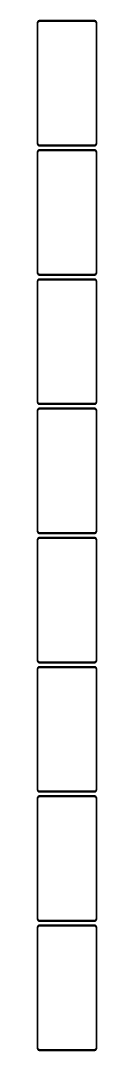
# Model space of a CAD drawing. Header units: metres. Extents: x -68 to 68, y 4268 to 8668.
# Drawn here: x -68 to 68, y 6326 to 8668 of the extents above; entities that cross this region are included whole.
import ezdxf

# ---------------------------------------------------------------- set-up
doc = ezdxf.new("R2010")
doc.units = ezdxf.units.M

msp = doc.modelspace()

# ---------------------------------------------------------------- linework, layer by layer
for p, q in [((-67.4606, 8664.13), (-67.5, 8663.5)), ((-67.5, 8663.5), (-67.5, 8388.5)), ((-67.3429, 8664.74), (-67.4606, 8664.13)), ((-67.1489, 8665.34), (-67.3429, 8664.74)), ((-66.8815, 8665.91), (-67.1489, 8665.34)), ((-66.5451, 8666.44), (-66.8815, 8665.91)), ((-66.1448, 8666.92), (-66.5451, 8666.44)), ((-65.6871, 8667.35), (-66.1448, 8666.92)), ((-66, 8663), (-65.9685, 8663.5)), ((-66, 8389), (-66, 8663)), ((-65.9685, 8663.5), (-65.8743, 8663.99)), ((-65.8743, 8663.99), (-65.7191, 8664.47)), ((-65.7191, 8664.47), (-65.5052, 8664.93)), ((-65.1791, 8667.72), (-65.6871, 8667.35)), ((-65.5052, 8664.93), (-65.2361, 8665.35)), ((-65.2361, 8665.35), (-64.9159, 8665.74)), ((-64.6289, 8668.02), (-65.1791, 8667.72)), ((-64.9159, 8665.74), (-64.5497, 8666.08)), ((-64.0451, 8668.26), (-64.6289, 8668.02)), ((-64.5497, 8666.08), (-64.1433, 8666.38)), ((-64.1433, 8666.38), (-63.7031, 8666.62)), ((-63.4369, 8668.41), (-64.0451, 8668.26)), ((-63.7031, 8666.62), (-63.2361, 8666.8)), ((-62.8139, 8668.49), (-63.4369, 8668.41)), ((-63.2361, 8666.8), (-62.7495, 8666.93)), ((62.8139, 8668.49), (-62.8139, 8668.49)), ((-62.7495, 8666.93), (-62.2512, 8666.99)), ((-62.2512, 8666.99), (62.2512, 8666.99)), ((62.2512, 8666.99), (62.7495, 8666.93)), ((62.7495, 8666.93), (63.2361, 8666.8)), ((63.4369, 8668.41), (62.8139, 8668.49)), ((63.2361, 8666.8), (63.7031, 8666.62)), ((64.0451, 8668.26), (63.4369, 8668.41)), ((63.7031, 8666.62), (64.1433, 8666.38)), ((64.6289, 8668.02), (64.0451, 8668.26)), ((64.1433, 8666.38), (64.5497, 8666.08)), ((64.5497, 8666.08), (64.9159, 8665.74)), ((65.1791, 8667.72), (64.6289, 8668.02)), ((64.9159, 8665.74), (65.2361, 8665.35)), ((65.6871, 8667.35), (65.1791, 8667.72)), ((65.2361, 8665.35), (65.5052, 8664.93)), ((65.5052, 8664.93), (65.7191, 8664.47)), ((66.1448, 8666.92), (65.6871, 8667.35)), ((65.7191, 8664.47), (65.8743, 8663.99)), ((65.8743, 8663.99), (65.9685, 8663.5)), ((65.9685, 8663.5), (66, 8663)), ((66, 8663), (66, 8389)), ((66.5451, 8666.44), (66.1448, 8666.92)), ((66.8815, 8665.91), (66.5451, 8666.44)), ((67.1489, 8665.34), (66.8815, 8665.91)), ((67.3429, 8664.74), (67.1489, 8665.34)), ((67.4606, 8664.13), (67.3429, 8664.74)), ((67.5, 8663.5), (67.4606, 8664.13)), ((67.5, 8388.5), (67.5, 8663.5)), ((-67.5, 8388.5), (-67.4606, 8387.87)), ((-67.4606, 8387.87), (-67.3429, 8387.26)), ((-65.9685, 8388.5), (-66, 8389)), ((-65.8743, 8388.01), (-65.9685, 8388.5)), ((-65.7191, 8387.53), (-65.8743, 8388.01)), ((65.8743, 8388.01), (65.7191, 8387.53)), ((65.9685, 8388.5), (65.8743, 8388.01)), ((66, 8389), (65.9685, 8388.5)), ((67.3429, 8387.26), (67.4606, 8387.87)), ((67.4606, 8387.87), (67.5, 8388.5)), ((-67.4606, 8370.13), (-67.5, 8369.5)), ((-67.5, 8369.5), (-67.5, 8094.5)), ((-67.3429, 8370.74), (-67.4606, 8370.13)), ((-67.3429, 8387.26), (-67.1489, 8386.66)), ((-67.1489, 8371.34), (-67.3429, 8370.74)), ((-67.1489, 8386.66), (-66.8815, 8386.09)), ((-66.8815, 8371.91), (-67.1489, 8371.34)), ((-66.8815, 8386.09), (-66.5451, 8385.56)), ((-66.5451, 8372.44), (-66.8815, 8371.91)), ((-66.5451, 8385.56), (-66.1448, 8385.08)), ((-66.1448, 8372.92), (-66.5451, 8372.44)), ((-66.1448, 8385.08), (-65.6871, 8384.65)), ((-65.6871, 8373.35), (-66.1448, 8372.92)), ((-66, 8369), (-65.9685, 8369.5)), ((-66, 8095), (-66, 8369)), ((-65.9685, 8369.5), (-65.8743, 8369.99)), ((-65.8743, 8369.99), (-65.7191, 8370.47)), ((-65.5052, 8387.07), (-65.7191, 8387.53)), ((-65.7191, 8370.47), (-65.5052, 8370.93)), ((-65.6871, 8384.65), (-65.1791, 8384.28)), ((-65.1791, 8373.72), (-65.6871, 8373.35)), ((-65.2361, 8386.65), (-65.5052, 8387.07)), ((-65.5052, 8370.93), (-65.2361, 8371.35)), ((-64.9159, 8386.26), (-65.2361, 8386.65)), ((-65.2361, 8371.35), (-64.9159, 8371.74)), ((-65.1791, 8384.28), (-64.6289, 8383.98)), ((-64.6289, 8374.02), (-65.1791, 8373.72)), ((-64.5497, 8385.92), (-64.9159, 8386.26)), ((-64.9159, 8371.74), (-64.5497, 8372.08)), ((-64.6289, 8383.98), (-64.0451, 8383.74)), ((-64.0451, 8374.26), (-64.6289, 8374.02)), ((-64.1433, 8385.62), (-64.5497, 8385.92)), ((-64.5497, 8372.08), (-64.1433, 8372.38)), ((-63.7031, 8385.38), (-64.1433, 8385.62)), ((-64.1433, 8372.38), (-63.7031, 8372.62)), ((-64.0451, 8383.74), (-63.4369, 8383.59)), ((-63.4369, 8374.41), (-64.0451, 8374.26)), ((-63.2361, 8385.2), (-63.7031, 8385.38)), ((-63.7031, 8372.62), (-63.2361, 8372.8)), ((-63.4369, 8383.59), (-62.8139, 8383.51)), ((-62.8139, 8374.49), (-63.4369, 8374.41)), ((-62.7495, 8385.07), (-63.2361, 8385.2)), ((-63.2361, 8372.8), (-62.7495, 8372.93)), ((-62.8139, 8383.51), (62.8139, 8383.51)), ((62.8139, 8374.49), (-62.8139, 8374.49)), ((-62.2512, 8385.01), (-62.7495, 8385.07)), ((-62.7495, 8372.93), (-62.2512, 8372.99)), ((62.2512, 8385.01), (-62.2512, 8385.01)), ((-62.2512, 8372.99), (62.2512, 8372.99)), ((62.7495, 8385.07), (62.2512, 8385.01)), ((62.2512, 8372.99), (62.7495, 8372.93)), ((63.2361, 8385.2), (62.7495, 8385.07)), ((62.7495, 8372.93), (63.2361, 8372.8)), ((62.8139, 8383.51), (63.4369, 8383.59)), ((63.4369, 8374.41), (62.8139, 8374.49)), ((63.7031, 8385.38), (63.2361, 8385.2)), ((63.2361, 8372.8), (63.7031, 8372.62)), ((63.4369, 8383.59), (64.0451, 8383.74)), ((64.0451, 8374.26), (63.4369, 8374.41)), ((64.1433, 8385.62), (63.7031, 8385.38)), ((63.7031, 8372.62), (64.1433, 8372.38)), ((64.0451, 8383.74), (64.6289, 8383.98)), ((64.6289, 8374.02), (64.0451, 8374.26)), ((64.5497, 8385.92), (64.1433, 8385.62)), ((64.1433, 8372.38), (64.5497, 8372.08)), ((64.9159, 8386.26), (64.5497, 8385.92)), ((64.5497, 8372.08), (64.9159, 8371.74)), ((64.6289, 8383.98), (65.1791, 8384.28)), ((65.1791, 8373.72), (64.6289, 8374.02)), ((65.2361, 8386.65), (64.9159, 8386.26)), ((64.9159, 8371.74), (65.2361, 8371.35)), ((65.1791, 8384.28), (65.6871, 8384.65)), ((65.6871, 8373.35), (65.1791, 8373.72)), ((65.5052, 8387.07), (65.2361, 8386.65)), ((65.2361, 8371.35), (65.5052, 8370.93)), ((65.7191, 8387.53), (65.5052, 8387.07)), ((65.5052, 8370.93), (65.7191, 8370.47)), ((65.6871, 8384.65), (66.1448, 8385.08)), ((66.1448, 8372.92), (65.6871, 8373.35)), ((65.7191, 8370.47), (65.8743, 8369.99)), ((65.8743, 8369.99), (65.9685, 8369.5)), ((65.9685, 8369.5), (66, 8369)), ((66, 8369), (66, 8095)), ((66.1448, 8385.08), (66.5451, 8385.56)), ((66.5451, 8372.44), (66.1448, 8372.92)), ((66.5451, 8385.56), (66.8815, 8386.09)), ((66.8815, 8371.91), (66.5451, 8372.44)), ((66.8815, 8386.09), (67.1489, 8386.66)), ((67.1489, 8371.34), (66.8815, 8371.91)), ((67.1489, 8386.66), (67.3429, 8387.26)), ((67.3429, 8370.74), (67.1489, 8371.34)), ((67.4606, 8370.13), (67.3429, 8370.74)), ((67.5, 8369.5), (67.4606, 8370.13)), ((67.5, 8094.5), (67.5, 8369.5)), ((-67.5, 8094.5), (-67.4606, 8093.87)), ((-67.4606, 8093.87), (-67.3429, 8093.26)), ((-67.3429, 8093.26), (-67.1489, 8092.66)), ((-67.1489, 8092.66), (-66.8815, 8092.09)), ((-66.8815, 8092.09), (-66.5451, 8091.56)), ((-66.5451, 8091.56), (-66.1448, 8091.08)), ((-66.1448, 8091.08), (-65.6871, 8090.65)), ((-65.9685, 8094.5), (-66, 8095)), ((-65.8743, 8094.01), (-65.9685, 8094.5)), ((-65.7191, 8093.53), (-65.8743, 8094.01)), ((-65.5052, 8093.07), (-65.7191, 8093.53)), ((-65.6871, 8090.65), (-65.1791, 8090.28)), ((-65.2361, 8092.65), (-65.5052, 8093.07)), ((-64.9159, 8092.26), (-65.2361, 8092.65)), ((-65.1791, 8090.28), (-64.6289, 8089.98)), ((-64.5497, 8091.92), (-64.9159, 8092.26)), ((-64.6289, 8089.98), (-64.0451, 8089.74)), ((-64.1433, 8091.62), (-64.5497, 8091.92)), ((-63.7031, 8091.38), (-64.1433, 8091.62)), ((-64.0451, 8089.74), (-63.4369, 8089.59)), ((-63.2361, 8091.2), (-63.7031, 8091.38)), ((-63.4369, 8089.59), (-62.8139, 8089.51)), ((-62.7495, 8091.07), (-63.2361, 8091.2)), ((-62.8139, 8089.51), (62.8139, 8089.51)), ((-62.2512, 8091.01), (-62.7495, 8091.07)), ((62.2512, 8091.01), (-62.2512, 8091.01)), ((62.7495, 8091.07), (62.2512, 8091.01)), ((63.2361, 8091.2), (62.7495, 8091.07)), ((62.8139, 8089.51), (63.4369, 8089.59)), ((63.7031, 8091.38), (63.2361, 8091.2)), ((63.4369, 8089.59), (64.0451, 8089.74)), ((64.1433, 8091.62), (63.7031, 8091.38)), ((64.0451, 8089.74), (64.6289, 8089.98)), ((64.5497, 8091.92), (64.1433, 8091.62)), ((64.9159, 8092.26), (64.5497, 8091.92)), ((64.6289, 8089.98), (65.1791, 8090.28)), ((65.2361, 8092.65), (64.9159, 8092.26)), ((65.1791, 8090.28), (65.6871, 8090.65)), ((65.5052, 8093.07), (65.2361, 8092.65)), ((65.7191, 8093.53), (65.5052, 8093.07)), ((65.6871, 8090.65), (66.1448, 8091.08)), ((65.8743, 8094.01), (65.7191, 8093.53)), ((65.9685, 8094.5), (65.8743, 8094.01)), ((66, 8095), (65.9685, 8094.5)), ((66.1448, 8091.08), (66.5451, 8091.56)), ((66.5451, 8091.56), (66.8815, 8092.09)), ((66.8815, 8092.09), (67.1489, 8092.66)), ((67.1489, 8092.66), (67.3429, 8093.26)), ((67.3429, 8093.26), (67.4606, 8093.87)), ((67.4606, 8093.87), (67.5, 8094.5)), ((-67.4606, 8076.13), (-67.5, 8075.5)), ((-67.5, 8075.5), (-67.5, 7800.5)), ((-67.3429, 8076.74), (-67.4606, 8076.13)), ((-67.1489, 8077.34), (-67.3429, 8076.74)), ((-66.8815, 8077.91), (-67.1489, 8077.34)), ((-66.5451, 8078.44), (-66.8815, 8077.91)), ((-66.1448, 8078.92), (-66.5451, 8078.44)), ((-65.6871, 8079.35), (-66.1448, 8078.92)), ((-66, 8075), (-65.9685, 8075.5)), ((-66, 7801), (-66, 8075)), ((-65.9685, 8075.5), (-65.8743, 8075.99)), ((-65.8743, 8075.99), (-65.7191, 8076.47)), ((-65.7191, 8076.47), (-65.5052, 8076.93)), ((-65.1791, 8079.72), (-65.6871, 8079.35)), ((-65.5052, 8076.93), (-65.2361, 8077.35)), ((-65.2361, 8077.35), (-64.9159, 8077.74)), ((-64.6289, 8080.02), (-65.1791, 8079.72)), ((-64.9159, 8077.74), (-64.5497, 8078.08)), ((-64.0451, 8080.26), (-64.6289, 8080.02)), ((-64.5497, 8078.08), (-64.1433, 8078.38)), ((-64.1433, 8078.38), (-63.7031, 8078.62)), ((-63.4369, 8080.41), (-64.0451, 8080.26)), ((-63.7031, 8078.62), (-63.2361, 8078.8)), ((-62.8139, 8080.49), (-63.4369, 8080.41)), ((-63.2361, 8078.8), (-62.7495, 8078.93)), ((62.8139, 8080.49), (-62.8139, 8080.49)), ((-62.7495, 8078.93), (-62.2512, 8078.99)), ((-62.2512, 8078.99), (62.2512, 8078.99)), ((62.2512, 8078.99), (62.7495, 8078.93)), ((62.7495, 8078.93), (63.2361, 8078.8)), ((63.4369, 8080.41), (62.8139, 8080.49)), ((63.2361, 8078.8), (63.7031, 8078.62)), ((64.0451, 8080.26), (63.4369, 8080.41)), ((63.7031, 8078.62), (64.1433, 8078.38)), ((64.6289, 8080.02), (64.0451, 8080.26)), ((64.1433, 8078.38), (64.5497, 8078.08)), ((64.5497, 8078.08), (64.9159, 8077.74)), ((65.1791, 8079.72), (64.6289, 8080.02)), ((64.9159, 8077.74), (65.2361, 8077.35)), ((65.6871, 8079.35), (65.1791, 8079.72)), ((65.2361, 8077.35), (65.5052, 8076.93)), ((65.5052, 8076.93), (65.7191, 8076.47)), ((66.1448, 8078.92), (65.6871, 8079.35)), ((65.7191, 8076.47), (65.8743, 8075.99)), ((65.8743, 8075.99), (65.9685, 8075.5)), ((65.9685, 8075.5), (66, 8075)), ((66, 8075), (66, 7801)), ((66.5451, 8078.44), (66.1448, 8078.92)), ((66.8815, 8077.91), (66.5451, 8078.44)), ((67.1489, 8077.34), (66.8815, 8077.91)), ((67.3429, 8076.74), (67.1489, 8077.34)), ((67.4606, 8076.13), (67.3429, 8076.74)), ((67.5, 8075.5), (67.4606, 8076.13)), ((67.5, 7800.5), (67.5, 8075.5)), ((-67.5, 7800.5), (-67.4606, 7799.87)), ((-67.4606, 7782.13), (-67.5, 7781.5)), ((-67.5, 7781.5), (-67.5, 7506.5)), ((-67.4606, 7799.87), (-67.3429, 7799.26)), ((-67.3429, 7782.74), (-67.4606, 7782.13)), ((-67.3429, 7799.26), (-67.1489, 7798.66)), ((-67.1489, 7783.34), (-67.3429, 7782.74)), ((-67.1489, 7798.66), (-66.8815, 7798.09)), ((-66.8815, 7783.91), (-67.1489, 7783.34)), ((-66.8815, 7798.09), (-66.5451, 7797.56)), ((-66.5451, 7784.44), (-66.8815, 7783.91)), ((-66.5451, 7797.56), (-66.1448, 7797.08)), ((-66.1448, 7784.92), (-66.5451, 7784.44)), ((-66.1448, 7797.08), (-65.6871, 7796.65)), ((-65.6871, 7785.35), (-66.1448, 7784.92)), ((-65.9685, 7800.5), (-66, 7801)), ((-66, 7781), (-65.9685, 7781.5)), ((-66, 7507), (-66, 7781)), ((-65.8743, 7800.01), (-65.9685, 7800.5)), ((-65.9685, 7781.5), (-65.8743, 7781.99)), ((-65.7191, 7799.53), (-65.8743, 7800.01)), ((-65.8743, 7781.99), (-65.7191, 7782.47)), ((-65.5052, 7799.07), (-65.7191, 7799.53)), ((-65.7191, 7782.47), (-65.5052, 7782.93)), ((-65.6871, 7796.65), (-65.1791, 7796.28)), ((-65.1791, 7785.72), (-65.6871, 7785.35)), ((-65.2361, 7798.65), (-65.5052, 7799.07)), ((-65.5052, 7782.93), (-65.2361, 7783.35)), ((-64.9159, 7798.26), (-65.2361, 7798.65)), ((-65.2361, 7783.35), (-64.9159, 7783.74)), ((-65.1791, 7796.28), (-64.6289, 7795.98)), ((-64.6289, 7786.02), (-65.1791, 7785.72)), ((-64.5497, 7797.92), (-64.9159, 7798.26)), ((-64.9159, 7783.74), (-64.5497, 7784.08)), ((-64.6289, 7795.98), (-64.0451, 7795.74)), ((-64.0451, 7786.26), (-64.6289, 7786.02)), ((-64.1433, 7797.62), (-64.5497, 7797.92)), ((-64.5497, 7784.08), (-64.1433, 7784.38)), ((-63.7031, 7797.38), (-64.1433, 7797.62)), ((-64.1433, 7784.38), (-63.7031, 7784.62)), ((-64.0451, 7795.74), (-63.4369, 7795.59)), ((-63.4369, 7786.41), (-64.0451, 7786.26)), ((-63.2361, 7797.2), (-63.7031, 7797.38)), ((-63.7031, 7784.62), (-63.2361, 7784.8)), ((-63.4369, 7795.59), (-62.8139, 7795.51)), ((-62.8139, 7786.49), (-63.4369, 7786.41)), ((-62.7495, 7797.07), (-63.2361, 7797.2)), ((-63.2361, 7784.8), (-62.7495, 7784.93)), ((-62.8139, 7795.51), (62.8139, 7795.51)), ((62.8139, 7786.49), (-62.8139, 7786.49)), ((-62.2512, 7797.01), (-62.7495, 7797.07)), ((-62.7495, 7784.93), (-62.2512, 7784.99)), ((62.2512, 7797.01), (-62.2512, 7797.01)), ((-62.2512, 7784.99), (62.2512, 7784.99)), ((62.7495, 7797.07), (62.2512, 7797.01)), ((62.2512, 7784.99), (62.7495, 7784.93)), ((63.2361, 7797.2), (62.7495, 7797.07)), ((62.7495, 7784.93), (63.2361, 7784.8)), ((62.8139, 7795.51), (63.4369, 7795.59)), ((63.4369, 7786.41), (62.8139, 7786.49)), ((63.7031, 7797.38), (63.2361, 7797.2)), ((63.2361, 7784.8), (63.7031, 7784.62)), ((63.4369, 7795.59), (64.0451, 7795.74)), ((64.0451, 7786.26), (63.4369, 7786.41)), ((64.1433, 7797.62), (63.7031, 7797.38)), ((63.7031, 7784.62), (64.1433, 7784.38)), ((64.0451, 7795.74), (64.6289, 7795.98)), ((64.6289, 7786.02), (64.0451, 7786.26)), ((64.5497, 7797.92), (64.1433, 7797.62)), ((64.1433, 7784.38), (64.5497, 7784.08)), ((64.9159, 7798.26), (64.5497, 7797.92)), ((64.5497, 7784.08), (64.9159, 7783.74)), ((64.6289, 7795.98), (65.1791, 7796.28)), ((65.1791, 7785.72), (64.6289, 7786.02)), ((65.2361, 7798.65), (64.9159, 7798.26)), ((64.9159, 7783.74), (65.2361, 7783.35)), ((65.1791, 7796.28), (65.6871, 7796.65)), ((65.6871, 7785.35), (65.1791, 7785.72)), ((65.5052, 7799.07), (65.2361, 7798.65)), ((65.2361, 7783.35), (65.5052, 7782.93)), ((65.7191, 7799.53), (65.5052, 7799.07)), ((65.5052, 7782.93), (65.7191, 7782.47)), ((65.6871, 7796.65), (66.1448, 7797.08)), ((66.1448, 7784.92), (65.6871, 7785.35)), ((65.8743, 7800.01), (65.7191, 7799.53)), ((65.7191, 7782.47), (65.8743, 7781.99)), ((65.9685, 7800.5), (65.8743, 7800.01)), ((65.8743, 7781.99), (65.9685, 7781.5)), ((66, 7801), (65.9685, 7800.5)), ((65.9685, 7781.5), (66, 7781)), ((66, 7781), (66, 7507)), ((66.1448, 7797.08), (66.5451, 7797.56)), ((66.5451, 7784.44), (66.1448, 7784.92)), ((66.5451, 7797.56), (66.8815, 7798.09)), ((66.8815, 7783.91), (66.5451, 7784.44)), ((66.8815, 7798.09), (67.1489, 7798.66)), ((67.1489, 7783.34), (66.8815, 7783.91)), ((67.1489, 7798.66), (67.3429, 7799.26)), ((67.3429, 7782.74), (67.1489, 7783.34)), ((67.3429, 7799.26), (67.4606, 7799.87)), ((67.4606, 7782.13), (67.3429, 7782.74)), ((67.4606, 7799.87), (67.5, 7800.5)), ((67.5, 7781.5), (67.4606, 7782.13)), ((67.5, 7506.5), (67.5, 7781.5)), ((-67.5, 7506.5), (-67.4606, 7505.87)), ((-67.4606, 7505.87), (-67.3429, 7505.26)), ((-67.3429, 7505.26), (-67.1489, 7504.66)), ((-67.1489, 7504.66), (-66.8815, 7504.09)), ((-66.8815, 7504.09), (-66.5451, 7503.56)), ((-66.5451, 7503.56), (-66.1448, 7503.08)), ((-66.1448, 7503.08), (-65.6871, 7502.65)), ((-65.9685, 7506.5), (-66, 7507)), ((-65.8743, 7506.01), (-65.9685, 7506.5)), ((-65.7191, 7505.53), (-65.8743, 7506.01)), ((-65.5052, 7505.07), (-65.7191, 7505.53)), ((-65.6871, 7502.65), (-65.1791, 7502.28)), ((-65.2361, 7504.65), (-65.5052, 7505.07)), ((-64.9159, 7504.26), (-65.2361, 7504.65)), ((-65.1791, 7502.28), (-64.6289, 7501.98)), ((-64.5497, 7503.92), (-64.9159, 7504.26)), ((-64.6289, 7501.98), (-64.0451, 7501.74)), ((-64.1433, 7503.62), (-64.5497, 7503.92)), ((-63.7031, 7503.38), (-64.1433, 7503.62)), ((-64.0451, 7501.74), (-63.4369, 7501.59)), ((-63.2361, 7503.2), (-63.7031, 7503.38)), ((-63.4369, 7501.59), (-62.8139, 7501.51)), ((-62.7495, 7503.07), (-63.2361, 7503.2)), ((-62.8139, 7501.51), (62.8139, 7501.51)), ((-62.2512, 7503.01), (-62.7495, 7503.07)), ((62.2512, 7503.01), (-62.2512, 7503.01)), ((62.7495, 7503.07), (62.2512, 7503.01)), ((63.2361, 7503.2), (62.7495, 7503.07)), ((62.8139, 7501.51), (63.4369, 7501.59)), ((63.7031, 7503.38), (63.2361, 7503.2)), ((63.4369, 7501.59), (64.0451, 7501.74)), ((64.1433, 7503.62), (63.7031, 7503.38)), ((64.0451, 7501.74), (64.6289, 7501.98)), ((64.5497, 7503.92), (64.1433, 7503.62)), ((64.9159, 7504.26), (64.5497, 7503.92)), ((64.6289, 7501.98), (65.1791, 7502.28)), ((65.2361, 7504.65), (64.9159, 7504.26)), ((65.1791, 7502.28), (65.6871, 7502.65)), ((65.5052, 7505.07), (65.2361, 7504.65)), ((65.7191, 7505.53), (65.5052, 7505.07)), ((65.6871, 7502.65), (66.1448, 7503.08)), ((65.8743, 7506.01), (65.7191, 7505.53)), ((65.9685, 7506.5), (65.8743, 7506.01)), ((66, 7507), (65.9685, 7506.5)), ((66.1448, 7503.08), (66.5451, 7503.56)), ((66.5451, 7503.56), (66.8815, 7504.09)), ((66.8815, 7504.09), (67.1489, 7504.66)), ((67.1489, 7504.66), (67.3429, 7505.26)), ((67.3429, 7505.26), (67.4606, 7505.87)), ((67.4606, 7505.87), (67.5, 7506.5)), ((-67.4606, 7488.13), (-67.5, 7487.5)), ((-67.5, 7487.5), (-67.5, 7212.5)), ((-67.3429, 7488.74), (-67.4606, 7488.13)), ((-67.1489, 7489.34), (-67.3429, 7488.74)), ((-66.8815, 7489.91), (-67.1489, 7489.34)), ((-66.5451, 7490.44), (-66.8815, 7489.91)), ((-66.1448, 7490.92), (-66.5451, 7490.44)), ((-65.6871, 7491.35), (-66.1448, 7490.92)), ((-66, 7487), (-65.9685, 7487.5)), ((-66, 7213), (-66, 7487)), ((-65.9685, 7487.5), (-65.8743, 7487.99)), ((-65.8743, 7487.99), (-65.7191, 7488.47)), ((-65.7191, 7488.47), (-65.5052, 7488.93)), ((-65.1791, 7491.72), (-65.6871, 7491.35)), ((-65.5052, 7488.93), (-65.2361, 7489.35)), ((-65.2361, 7489.35), (-64.9159, 7489.74)), ((-64.6289, 7492.02), (-65.1791, 7491.72)), ((-64.9159, 7489.74), (-64.5497, 7490.08)), ((-64.0451, 7492.26), (-64.6289, 7492.02)), ((-64.5497, 7490.08), (-64.1433, 7490.38)), ((-64.1433, 7490.38), (-63.7031, 7490.62)), ((-63.4369, 7492.41), (-64.0451, 7492.26)), ((-63.7031, 7490.62), (-63.2361, 7490.8)), ((-62.8139, 7492.49), (-63.4369, 7492.41)), ((-63.2361, 7490.8), (-62.7495, 7490.93)), ((62.8139, 7492.49), (-62.8139, 7492.49)), ((-62.7495, 7490.93), (-62.2512, 7490.99)), ((-62.2512, 7490.99), (62.2512, 7490.99)), ((62.2512, 7490.99), (62.7495, 7490.93)), ((62.7495, 7490.93), (63.2361, 7490.8)), ((63.4369, 7492.41), (62.8139, 7492.49)), ((63.2361, 7490.8), (63.7031, 7490.62)), ((64.0451, 7492.26), (63.4369, 7492.41)), ((63.7031, 7490.62), (64.1433, 7490.38)), ((64.6289, 7492.02), (64.0451, 7492.26)), ((64.1433, 7490.38), (64.5497, 7490.08)), ((64.5497, 7490.08), (64.9159, 7489.74)), ((65.1791, 7491.72), (64.6289, 7492.02)), ((64.9159, 7489.74), (65.2361, 7489.35)), ((65.6871, 7491.35), (65.1791, 7491.72)), ((65.2361, 7489.35), (65.5052, 7488.93)), ((65.5052, 7488.93), (65.7191, 7488.47)), ((66.1448, 7490.92), (65.6871, 7491.35)), ((65.7191, 7488.47), (65.8743, 7487.99)), ((65.8743, 7487.99), (65.9685, 7487.5)), ((65.9685, 7487.5), (66, 7487)), ((66, 7487), (66, 7213)), ((66.5451, 7490.44), (66.1448, 7490.92)), ((66.8815, 7489.91), (66.5451, 7490.44)), ((67.1489, 7489.34), (66.8815, 7489.91)), ((67.3429, 7488.74), (67.1489, 7489.34)), ((67.4606, 7488.13), (67.3429, 7488.74)), ((67.5, 7487.5), (67.4606, 7488.13)), ((67.5, 7212.5), (67.5, 7487.5)), ((-67.5, 7212.5), (-67.4606, 7211.87)), ((-67.4606, 7194.13), (-67.5, 7193.5)), ((-67.5, 7193.5), (-67.5, 6918.5)), ((-67.4606, 7211.87), (-67.3429, 7211.26)), ((-67.3429, 7194.74), (-67.4606, 7194.13)), ((-67.3429, 7211.26), (-67.1489, 7210.66)), ((-67.1489, 7195.34), (-67.3429, 7194.74)), ((-67.1489, 7210.66), (-66.8815, 7210.09)), ((-66.8815, 7195.91), (-67.1489, 7195.34)), ((-66.8815, 7210.09), (-66.5451, 7209.56)), ((-66.5451, 7196.44), (-66.8815, 7195.91)), ((-66.5451, 7209.56), (-66.1448, 7209.08)), ((-66.1448, 7196.92), (-66.5451, 7196.44)), ((-66.1448, 7209.08), (-65.6871, 7208.65)), ((-65.6871, 7197.35), (-66.1448, 7196.92)), ((-65.9685, 7212.5), (-66, 7213)), ((-66, 7193), (-65.9685, 7193.5)), ((-66, 6919), (-66, 7193)), ((-65.8743, 7212.01), (-65.9685, 7212.5)), ((-65.9685, 7193.5), (-65.8743, 7193.99)), ((-65.7191, 7211.53), (-65.8743, 7212.01)), ((-65.8743, 7193.99), (-65.7191, 7194.47)), ((-65.5052, 7211.07), (-65.7191, 7211.53)), ((-65.7191, 7194.47), (-65.5052, 7194.93)), ((-65.6871, 7208.65), (-65.1791, 7208.28)), ((-65.1791, 7197.72), (-65.6871, 7197.35)), ((-65.2361, 7210.65), (-65.5052, 7211.07)), ((-65.5052, 7194.93), (-65.2361, 7195.35)), ((-64.9159, 7210.26), (-65.2361, 7210.65)), ((-65.2361, 7195.35), (-64.9159, 7195.74)), ((-65.1791, 7208.28), (-64.6289, 7207.98)), ((-64.6289, 7198.02), (-65.1791, 7197.72)), ((-64.5497, 7209.92), (-64.9159, 7210.26)), ((-64.9159, 7195.74), (-64.5497, 7196.08)), ((-64.6289, 7207.98), (-64.0451, 7207.74)), ((-64.0451, 7198.26), (-64.6289, 7198.02)), ((-64.1433, 7209.62), (-64.5497, 7209.92)), ((-64.5497, 7196.08), (-64.1433, 7196.38)), ((-63.7031, 7209.38), (-64.1433, 7209.62)), ((-64.1433, 7196.38), (-63.7031, 7196.62)), ((-64.0451, 7207.74), (-63.4369, 7207.59)), ((-63.4369, 7198.41), (-64.0451, 7198.26)), ((-63.2361, 7209.2), (-63.7031, 7209.38)), ((-63.7031, 7196.62), (-63.2361, 7196.8)), ((-63.4369, 7207.59), (-62.8139, 7207.51)), ((-62.8139, 7198.49), (-63.4369, 7198.41)), ((-62.7495, 7209.07), (-63.2361, 7209.2)), ((-63.2361, 7196.8), (-62.7495, 7196.93)), ((-62.8139, 7207.51), (62.8139, 7207.51)), ((62.8139, 7198.49), (-62.8139, 7198.49)), ((-62.2512, 7209.01), (-62.7495, 7209.07)), ((-62.7495, 7196.93), (-62.2512, 7196.99)), ((62.2512, 7209.01), (-62.2512, 7209.01)), ((-62.2512, 7196.99), (62.2512, 7196.99)), ((62.7495, 7209.07), (62.2512, 7209.01)), ((62.2512, 7196.99), (62.7495, 7196.93)), ((63.2361, 7209.2), (62.7495, 7209.07)), ((62.7495, 7196.93), (63.2361, 7196.8)), ((62.8139, 7207.51), (63.4369, 7207.59)), ((63.4369, 7198.41), (62.8139, 7198.49)), ((63.7031, 7209.38), (63.2361, 7209.2)), ((63.2361, 7196.8), (63.7031, 7196.62)), ((63.4369, 7207.59), (64.0451, 7207.74)), ((64.0451, 7198.26), (63.4369, 7198.41)), ((64.1433, 7209.62), (63.7031, 7209.38)), ((63.7031, 7196.62), (64.1433, 7196.38)), ((64.0451, 7207.74), (64.6289, 7207.98)), ((64.6289, 7198.02), (64.0451, 7198.26)), ((64.5497, 7209.92), (64.1433, 7209.62)), ((64.1433, 7196.38), (64.5497, 7196.08)), ((64.9159, 7210.26), (64.5497, 7209.92)), ((64.5497, 7196.08), (64.9159, 7195.74)), ((64.6289, 7207.98), (65.1791, 7208.28)), ((65.1791, 7197.72), (64.6289, 7198.02)), ((65.2361, 7210.65), (64.9159, 7210.26)), ((64.9159, 7195.74), (65.2361, 7195.35)), ((65.1791, 7208.28), (65.6871, 7208.65)), ((65.6871, 7197.35), (65.1791, 7197.72)), ((65.5052, 7211.07), (65.2361, 7210.65)), ((65.2361, 7195.35), (65.5052, 7194.93)), ((65.7191, 7211.53), (65.5052, 7211.07)), ((65.5052, 7194.93), (65.7191, 7194.47)), ((65.6871, 7208.65), (66.1448, 7209.08)), ((66.1448, 7196.92), (65.6871, 7197.35)), ((65.8743, 7212.01), (65.7191, 7211.53)), ((65.7191, 7194.47), (65.8743, 7193.99)), ((65.9685, 7212.5), (65.8743, 7212.01)), ((65.8743, 7193.99), (65.9685, 7193.5)), ((66, 7213), (65.9685, 7212.5)), ((65.9685, 7193.5), (66, 7193)), ((66, 7193), (66, 6919)), ((66.1448, 7209.08), (66.5451, 7209.56)), ((66.5451, 7196.44), (66.1448, 7196.92)), ((66.5451, 7209.56), (66.8815, 7210.09)), ((66.8815, 7195.91), (66.5451, 7196.44)), ((66.8815, 7210.09), (67.1489, 7210.66)), ((67.1489, 7195.34), (66.8815, 7195.91)), ((67.1489, 7210.66), (67.3429, 7211.26)), ((67.3429, 7194.74), (67.1489, 7195.34)), ((67.3429, 7211.26), (67.4606, 7211.87)), ((67.4606, 7194.13), (67.3429, 7194.74)), ((67.4606, 7211.87), (67.5, 7212.5)), ((67.5, 7193.5), (67.4606, 7194.13)), ((67.5, 6918.5), (67.5, 7193.5)), ((-67.5, 6918.5), (-67.4606, 6917.87)), ((-67.4606, 6917.87), (-67.3429, 6917.26)), ((-67.3429, 6917.26), (-67.1489, 6916.66)), ((-67.1489, 6916.66), (-66.8815, 6916.09)), ((-66.8815, 6916.09), (-66.5451, 6915.56)), ((-66.5451, 6915.56), (-66.1448, 6915.08)), ((-66.1448, 6915.08), (-65.6871, 6914.65)), ((-65.9685, 6918.5), (-66, 6919)), ((-65.8743, 6918.01), (-65.9685, 6918.5)), ((-65.7191, 6917.53), (-65.8743, 6918.01)), ((-65.5052, 6917.07), (-65.7191, 6917.53)), ((-65.6871, 6914.65), (-65.1791, 6914.28)), ((-65.2361, 6916.65), (-65.5052, 6917.07)), ((-64.9159, 6916.26), (-65.2361, 6916.65)), ((-65.1791, 6914.28), (-64.6289, 6913.98)), ((-64.5497, 6915.92), (-64.9159, 6916.26)), ((-64.6289, 6913.98), (-64.0451, 6913.74)), ((-64.1433, 6915.62), (-64.5497, 6915.92)), ((-63.7031, 6915.38), (-64.1433, 6915.62)), ((-64.0451, 6913.74), (-63.4369, 6913.59)), ((-63.2361, 6915.2), (-63.7031, 6915.38)), ((-63.4369, 6913.59), (-62.8139, 6913.51)), ((-62.7495, 6915.07), (-63.2361, 6915.2)), ((-62.8139, 6913.51), (62.8139, 6913.51)), ((-62.2512, 6915.01), (-62.7495, 6915.07)), ((62.2512, 6915.01), (-62.2512, 6915.01)), ((62.7495, 6915.07), (62.2512, 6915.01)), ((63.2361, 6915.2), (62.7495, 6915.07)), ((62.8139, 6913.51), (63.4369, 6913.59)), ((63.7031, 6915.38), (63.2361, 6915.2)), ((63.4369, 6913.59), (64.0451, 6913.74)), ((64.1433, 6915.62), (63.7031, 6915.38)), ((64.0451, 6913.74), (64.6289, 6913.98)), ((64.5497, 6915.92), (64.1433, 6915.62)), ((64.9159, 6916.26), (64.5497, 6915.92)), ((64.6289, 6913.98), (65.1791, 6914.28)), ((65.2361, 6916.65), (64.9159, 6916.26)), ((65.1791, 6914.28), (65.6871, 6914.65)), ((65.5052, 6917.07), (65.2361, 6916.65)), ((65.7191, 6917.53), (65.5052, 6917.07)), ((65.6871, 6914.65), (66.1448, 6915.08)), ((65.8743, 6918.01), (65.7191, 6917.53)), ((65.9685, 6918.5), (65.8743, 6918.01)), ((66, 6919), (65.9685, 6918.5)), ((66.1448, 6915.08), (66.5451, 6915.56)), ((66.5451, 6915.56), (66.8815, 6916.09)), ((66.8815, 6916.09), (67.1489, 6916.66)), ((67.1489, 6916.66), (67.3429, 6917.26)), ((67.3429, 6917.26), (67.4606, 6917.87)), ((67.4606, 6917.87), (67.5, 6918.5)), ((-67.4606, 6900.13), (-67.5, 6899.5)), ((-67.5, 6899.5), (-67.5, 6624.5)), ((-67.3429, 6900.74), (-67.4606, 6900.13)), ((-67.1489, 6901.34), (-67.3429, 6900.74)), ((-66.8815, 6901.91), (-67.1489, 6901.34)), ((-66.5451, 6902.44), (-66.8815, 6901.91)), ((-66.1448, 6902.92), (-66.5451, 6902.44)), ((-65.6871, 6903.35), (-66.1448, 6902.92)), ((-66, 6899), (-65.9685, 6899.5)), ((-66, 6625), (-66, 6899)), ((-65.9685, 6899.5), (-65.8743, 6899.99)), ((-65.8743, 6899.99), (-65.7191, 6900.47)), ((-65.7191, 6900.47), (-65.5052, 6900.93)), ((-65.1791, 6903.72), (-65.6871, 6903.35)), ((-65.5052, 6900.93), (-65.2361, 6901.35)), ((-65.2361, 6901.35), (-64.9159, 6901.74)), ((-64.6289, 6904.02), (-65.1791, 6903.72)), ((-64.9159, 6901.74), (-64.5497, 6902.08)), ((-64.0451, 6904.26), (-64.6289, 6904.02)), ((-64.5497, 6902.08), (-64.1433, 6902.38)), ((-64.1433, 6902.38), (-63.7031, 6902.62)), ((-63.4369, 6904.41), (-64.0451, 6904.26)), ((-63.7031, 6902.62), (-63.2361, 6902.8)), ((-62.8139, 6904.49), (-63.4369, 6904.41)), ((-63.2361, 6902.8), (-62.7495, 6902.93)), ((62.8139, 6904.49), (-62.8139, 6904.49)), ((-62.7495, 6902.93), (-62.2512, 6902.99)), ((-62.2512, 6902.99), (62.2512, 6902.99)), ((62.2512, 6902.99), (62.7495, 6902.93)), ((62.7495, 6902.93), (63.2361, 6902.8)), ((63.4369, 6904.41), (62.8139, 6904.49)), ((63.2361, 6902.8), (63.7031, 6902.62)), ((64.0451, 6904.26), (63.4369, 6904.41)), ((63.7031, 6902.62), (64.1433, 6902.38)), ((64.6289, 6904.02), (64.0451, 6904.26)), ((64.1433, 6902.38), (64.5497, 6902.08)), ((64.5497, 6902.08), (64.9159, 6901.74)), ((65.1791, 6903.72), (64.6289, 6904.02)), ((64.9159, 6901.74), (65.2361, 6901.35)), ((65.6871, 6903.35), (65.1791, 6903.72)), ((65.2361, 6901.35), (65.5052, 6900.93)), ((65.5052, 6900.93), (65.7191, 6900.47)), ((66.1448, 6902.92), (65.6871, 6903.35)), ((65.7191, 6900.47), (65.8743, 6899.99)), ((65.8743, 6899.99), (65.9685, 6899.5)), ((65.9685, 6899.5), (66, 6899)), ((66, 6899), (66, 6625)), ((66.5451, 6902.44), (66.1448, 6902.92)), ((66.8815, 6901.91), (66.5451, 6902.44)), ((67.1489, 6901.34), (66.8815, 6901.91)), ((67.3429, 6900.74), (67.1489, 6901.34)), ((67.4606, 6900.13), (67.3429, 6900.74)), ((67.5, 6899.5), (67.4606, 6900.13)), ((67.5, 6624.5), (67.5, 6899.5)), ((-67.5, 6624.5), (-67.4606, 6623.87)), ((-67.4606, 6623.87), (-67.3429, 6623.26)), ((-67.3429, 6623.26), (-67.1489, 6622.66)), ((-67.1489, 6607.34), (-67.3429, 6606.74)), ((-67.1489, 6622.66), (-66.8815, 6622.09)), ((-66.8815, 6607.91), (-67.1489, 6607.34)), ((-66.8815, 6622.09), (-66.5451, 6621.56)), ((-66.5451, 6608.44), (-66.8815, 6607.91)), ((-66.5451, 6621.56), (-66.1448, 6621.08)), ((-66.1448, 6608.92), (-66.5451, 6608.44)), ((-66.1448, 6621.08), (-65.6871, 6620.65)), ((-65.6871, 6609.35), (-66.1448, 6608.92)), ((-65.9685, 6624.5), (-66, 6625)), ((-65.8743, 6624.01), (-65.9685, 6624.5)), ((-65.7191, 6623.53), (-65.8743, 6624.01)), ((-65.5052, 6623.07), (-65.7191, 6623.53)), ((-65.6871, 6620.65), (-65.1791, 6620.28)), ((-65.1791, 6609.72), (-65.6871, 6609.35)), ((-65.2361, 6622.65), (-65.5052, 6623.07)), ((-65.5052, 6606.93), (-65.2361, 6607.35)), ((-64.9159, 6622.26), (-65.2361, 6622.65)), ((-65.2361, 6607.35), (-64.9159, 6607.74)), ((-65.1791, 6620.28), (-64.6289, 6619.98)), ((-64.6289, 6610.02), (-65.1791, 6609.72)), ((-64.5497, 6621.92), (-64.9159, 6622.26)), ((-64.9159, 6607.74), (-64.5497, 6608.08)), ((-64.6289, 6619.98), (-64.0451, 6619.74)), ((-64.0451, 6610.26), (-64.6289, 6610.02)), ((-64.1433, 6621.62), (-64.5497, 6621.92)), ((-64.5497, 6608.08), (-64.1433, 6608.38)), ((-63.7031, 6621.38), (-64.1433, 6621.62)), ((-64.1433, 6608.38), (-63.7031, 6608.62)), ((-64.0451, 6619.74), (-63.4369, 6619.59)), ((-63.4369, 6610.41), (-64.0451, 6610.26)), ((-63.2361, 6621.2), (-63.7031, 6621.38)), ((-63.7031, 6608.62), (-63.2361, 6608.8)), ((-63.4369, 6619.59), (-62.8139, 6619.51)), ((-62.8139, 6610.49), (-63.4369, 6610.41)), ((-62.7495, 6621.07), (-63.2361, 6621.2)), ((-63.2361, 6608.8), (-62.7495, 6608.93)), ((-62.8139, 6619.51), (62.8139, 6619.51)), ((62.8139, 6610.49), (-62.8139, 6610.49)), ((-62.2512, 6621.01), (-62.7495, 6621.07)), ((-62.7495, 6608.93), (-62.2512, 6608.99)), ((62.2512, 6621.01), (-62.2512, 6621.01)), ((-62.2512, 6608.99), (62.2512, 6608.99)), ((62.7495, 6621.07), (62.2512, 6621.01)), ((62.2512, 6608.99), (62.7495, 6608.93)), ((63.2361, 6621.2), (62.7495, 6621.07)), ((62.7495, 6608.93), (63.2361, 6608.8)), ((62.8139, 6619.51), (63.4369, 6619.59)), ((63.4369, 6610.41), (62.8139, 6610.49)), ((63.7031, 6621.38), (63.2361, 6621.2)), ((63.2361, 6608.8), (63.7031, 6608.62)), ((63.4369, 6619.59), (64.0451, 6619.74)), ((64.0451, 6610.26), (63.4369, 6610.41)), ((64.1433, 6621.62), (63.7031, 6621.38)), ((63.7031, 6608.62), (64.1433, 6608.38)), ((64.0451, 6619.74), (64.6289, 6619.98)), ((64.6289, 6610.02), (64.0451, 6610.26)), ((64.5497, 6621.92), (64.1433, 6621.62)), ((64.1433, 6608.38), (64.5497, 6608.08)), ((64.9159, 6622.26), (64.5497, 6621.92)), ((64.5497, 6608.08), (64.9159, 6607.74)), ((64.6289, 6619.98), (65.1791, 6620.28)), ((65.1791, 6609.72), (64.6289, 6610.02)), ((65.2361, 6622.65), (64.9159, 6622.26)), ((64.9159, 6607.74), (65.2361, 6607.35)), ((65.1791, 6620.28), (65.6871, 6620.65)), ((65.6871, 6609.35), (65.1791, 6609.72)), ((65.5052, 6623.07), (65.2361, 6622.65)), ((65.2361, 6607.35), (65.5052, 6606.93)), ((65.7191, 6623.53), (65.5052, 6623.07)), ((65.6871, 6620.65), (66.1448, 6621.08)), ((66.1448, 6608.92), (65.6871, 6609.35)), ((65.8743, 6624.01), (65.7191, 6623.53)), ((65.9685, 6624.5), (65.8743, 6624.01)), ((66, 6625), (65.9685, 6624.5)), ((66.1448, 6621.08), (66.5451, 6621.56)), ((66.5451, 6608.44), (66.1448, 6608.92)), ((66.5451, 6621.56), (66.8815, 6622.09)), ((66.8815, 6607.91), (66.5451, 6608.44)), ((66.8815, 6622.09), (67.1489, 6622.66)), ((67.1489, 6607.34), (66.8815, 6607.91)), ((67.1489, 6622.66), (67.3429, 6623.26)), ((67.3429, 6606.74), (67.1489, 6607.34)), ((67.3429, 6623.26), (67.4606, 6623.87)), ((67.4606, 6623.87), (67.5, 6624.5)), ((-67.4606, 6606.13), (-67.5, 6605.5)), ((-67.5, 6605.5), (-67.5, 6330.5)), ((-67.3429, 6606.74), (-67.4606, 6606.13)), ((-66, 6605), (-65.9685, 6605.5)), ((-66, 6331), (-66, 6605)), ((-65.9685, 6605.5), (-65.8743, 6605.99)), ((-65.8743, 6605.99), (-65.7191, 6606.47)), ((-65.7191, 6606.47), (-65.5052, 6606.93)), ((65.5052, 6606.93), (65.7191, 6606.47)), ((65.7191, 6606.47), (65.8743, 6605.99)), ((65.8743, 6605.99), (65.9685, 6605.5)), ((65.9685, 6605.5), (66, 6605)), ((66, 6605), (66, 6331)), ((67.4606, 6606.13), (67.3429, 6606.74)), ((67.5, 6605.5), (67.4606, 6606.13)), ((67.5, 6330.5), (67.5, 6605.5)), ((-67.5, 6330.5), (-67.4606, 6329.87)), ((-67.4606, 6329.87), (-67.3429, 6329.26)), ((-67.3429, 6329.26), (-67.1489, 6328.66)), ((-67.1489, 6328.66), (-66.8815, 6328.09)), ((-66.8815, 6328.09), (-66.5451, 6327.56)), ((-66.5451, 6327.56), (-66.1448, 6327.08)), ((-66.1448, 6327.08), (-65.6871, 6326.65)), ((-65.9685, 6330.5), (-66, 6331)), ((-65.8743, 6330.01), (-65.9685, 6330.5)), ((-65.7191, 6329.53), (-65.8743, 6330.01)), ((-65.5052, 6329.07), (-65.7191, 6329.53)), ((-65.6871, 6326.65), (-65.1791, 6326.28)), ((-65.2361, 6328.65), (-65.5052, 6329.07)), ((-64.9159, 6328.26), (-65.2361, 6328.65)), ((-65.1791, 6326.28), (-64.6289, 6325.98)), ((-64.5497, 6327.92), (-64.9159, 6328.26)), ((-64.1433, 6327.62), (-64.5497, 6327.92)), ((-63.7031, 6327.38), (-64.1433, 6327.62)), ((-63.2361, 6327.2), (-63.7031, 6327.38)), ((-62.7495, 6327.07), (-63.2361, 6327.2)), ((-62.2512, 6327.01), (-62.7495, 6327.07)), ((62.2512, 6327.01), (-62.2512, 6327.01)), ((62.7495, 6327.07), (62.2512, 6327.01)), ((63.2361, 6327.2), (62.7495, 6327.07)), ((63.7031, 6327.38), (63.2361, 6327.2)), ((64.1433, 6327.62), (63.7031, 6327.38)), ((64.5497, 6327.92), (64.1433, 6327.62)), ((64.9159, 6328.26), (64.5497, 6327.92)), ((64.6289, 6325.98), (65.1791, 6326.28)), ((65.2361, 6328.65), (64.9159, 6328.26)), ((65.1791, 6326.28), (65.6871, 6326.65)), ((65.5052, 6329.07), (65.2361, 6328.65)), ((65.7191, 6329.53), (65.5052, 6329.07)), ((65.6871, 6326.65), (66.1448, 6327.08)), ((65.8743, 6330.01), (65.7191, 6329.53)), ((65.9685, 6330.5), (65.8743, 6330.01)), ((66, 6331), (65.9685, 6330.5)), ((66.1448, 6327.08), (66.5451, 6327.56)), ((66.5451, 6327.56), (66.8815, 6328.09)), ((66.8815, 6328.09), (67.1489, 6328.66)), ((67.1489, 6328.66), (67.3429, 6329.26)), ((67.3429, 6329.26), (67.4606, 6329.87)), ((67.4606, 6329.87), (67.5, 6330.5)), ((-64.6289, 6325.98), (-64.0451, 6325.74)), ((-64.0451, 6325.74), (-63.4369, 6325.59)), ((-63.4369, 6325.59), (-62.8139, 6325.51)), ((-62.8139, 6325.51), (62.8139, 6325.51)), ((62.8139, 6325.51), (63.4369, 6325.59)), ((63.4369, 6325.59), (64.0451, 6325.74)), ((64.0451, 6325.74), (64.6289, 6325.98))]:
    msp.add_line(p, q)

doc.saveas('drawing.dxf')
